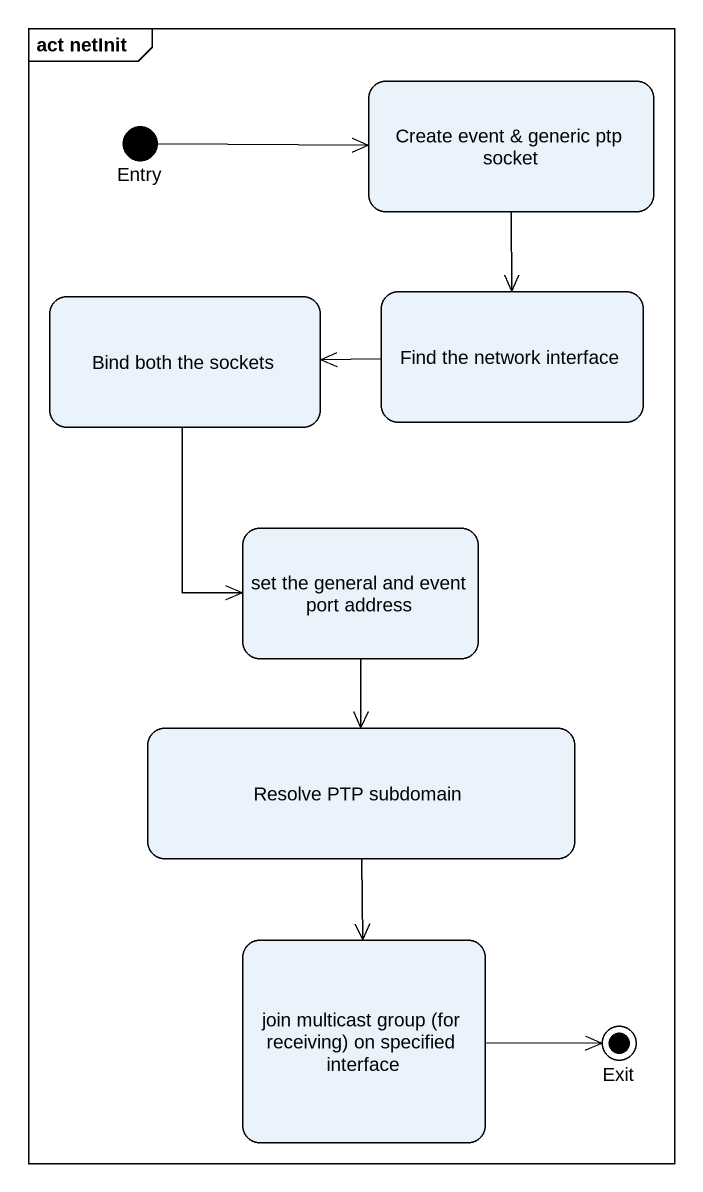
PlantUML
@startuml
mainframe act netInit
hide empty description
state Entry <<start>>
state "Create event & generic ptp socket" as Create_event_generic_ptp
state "Bind both the sockets" as Bind_both_the_sockets
state "Find the network interface" as Find_the_network_interface
state "set the general and event port address" as set_the_general_and_event
state "Resolve PTP subdomain" as Resolve_PTP_subdomain
state "join multicast group (for receiving) on specified interface" as join_multicast_group_for
state Exit <<end>>
Entry -right-> Create_event_generic_ptp
Create_event_generic_ptp --> Find_the_network_interface
Bind_both_the_sockets --> set_the_general_and_event
Find_the_network_interface -left-> Bind_both_the_sockets
set_the_general_and_event --> Resolve_PTP_subdomain
Resolve_PTP_subdomain --> join_multicast_group_for
join_multicast_group_for -right-> Exit
@enduml
